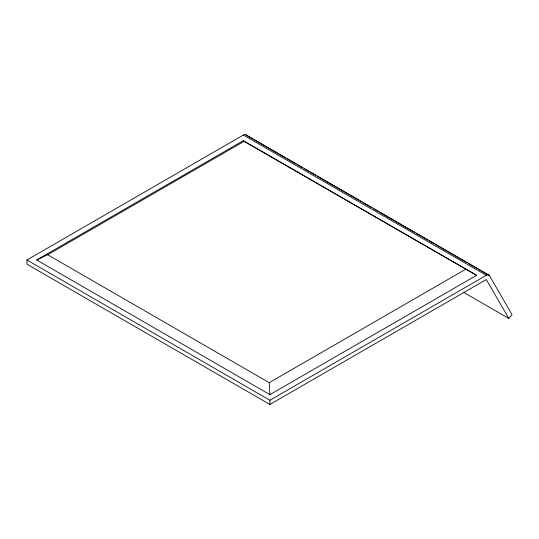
<?xml version="1.0" encoding="UTF-8"?>
<svg xmlns="http://www.w3.org/2000/svg" width="539" height="539" viewBox="0 0 539 539"><rect width="100%" height="100%" fill="white"/><g stroke="black" fill="none" stroke-linecap="round" stroke-linejoin="round"><path stroke-width="0.81" d="M463.688 292.401L508.789 318.441L512.05 314.675L489.574 275.752L481.576 271.13M508.789 318.441L486.319 279.519L269.904 404.459L26.95 264.191L26.95 259.98L243.358 135.04A5.154 2.978 -60 0 1 246.619 135.484M36.665 259.98L243.358 140.645L476.597 275.308L269.904 394.642L36.665 259.98L47.668 254.752L244.026 141.386L476.597 275.308M47.668 254.752L269.244 382.677L465.602 269.311M26.95 259.98L269.904 400.248L486.319 275.308A5.154 2.978 -60 0 1 489.574 275.752M245.811 134.716L489.008 275.126M247.347 135.902L253.168 139.264M254.624 140.1L285.899 158.163M287.354 158.998L296.086 164.038M297.541 164.88L302.628 167.818M304.084 168.66L309.177 171.597M310.632 172.44L315.726 175.377M317.181 176.219L358.644 200.158M360.099 201L361.548 201.835M363.003 202.677L371.735 207.717M373.19 208.559L378.284 211.497M379.739 212.339L414.653 232.498M416.108 233.333L421.202 236.277M422.657 237.113L427.744 240.057M429.199 240.893L434.293 243.837M435.748 244.672L467.023 262.736M468.479 263.571L477.21 268.611M478.666 269.453L480.121 270.295M243.358 135.04L486.319 275.308M243.358 140.645L244.026 141.386M269.244 382.677L269.904 394.642M269.904 400.248L269.904 404.459"/></g></svg>
